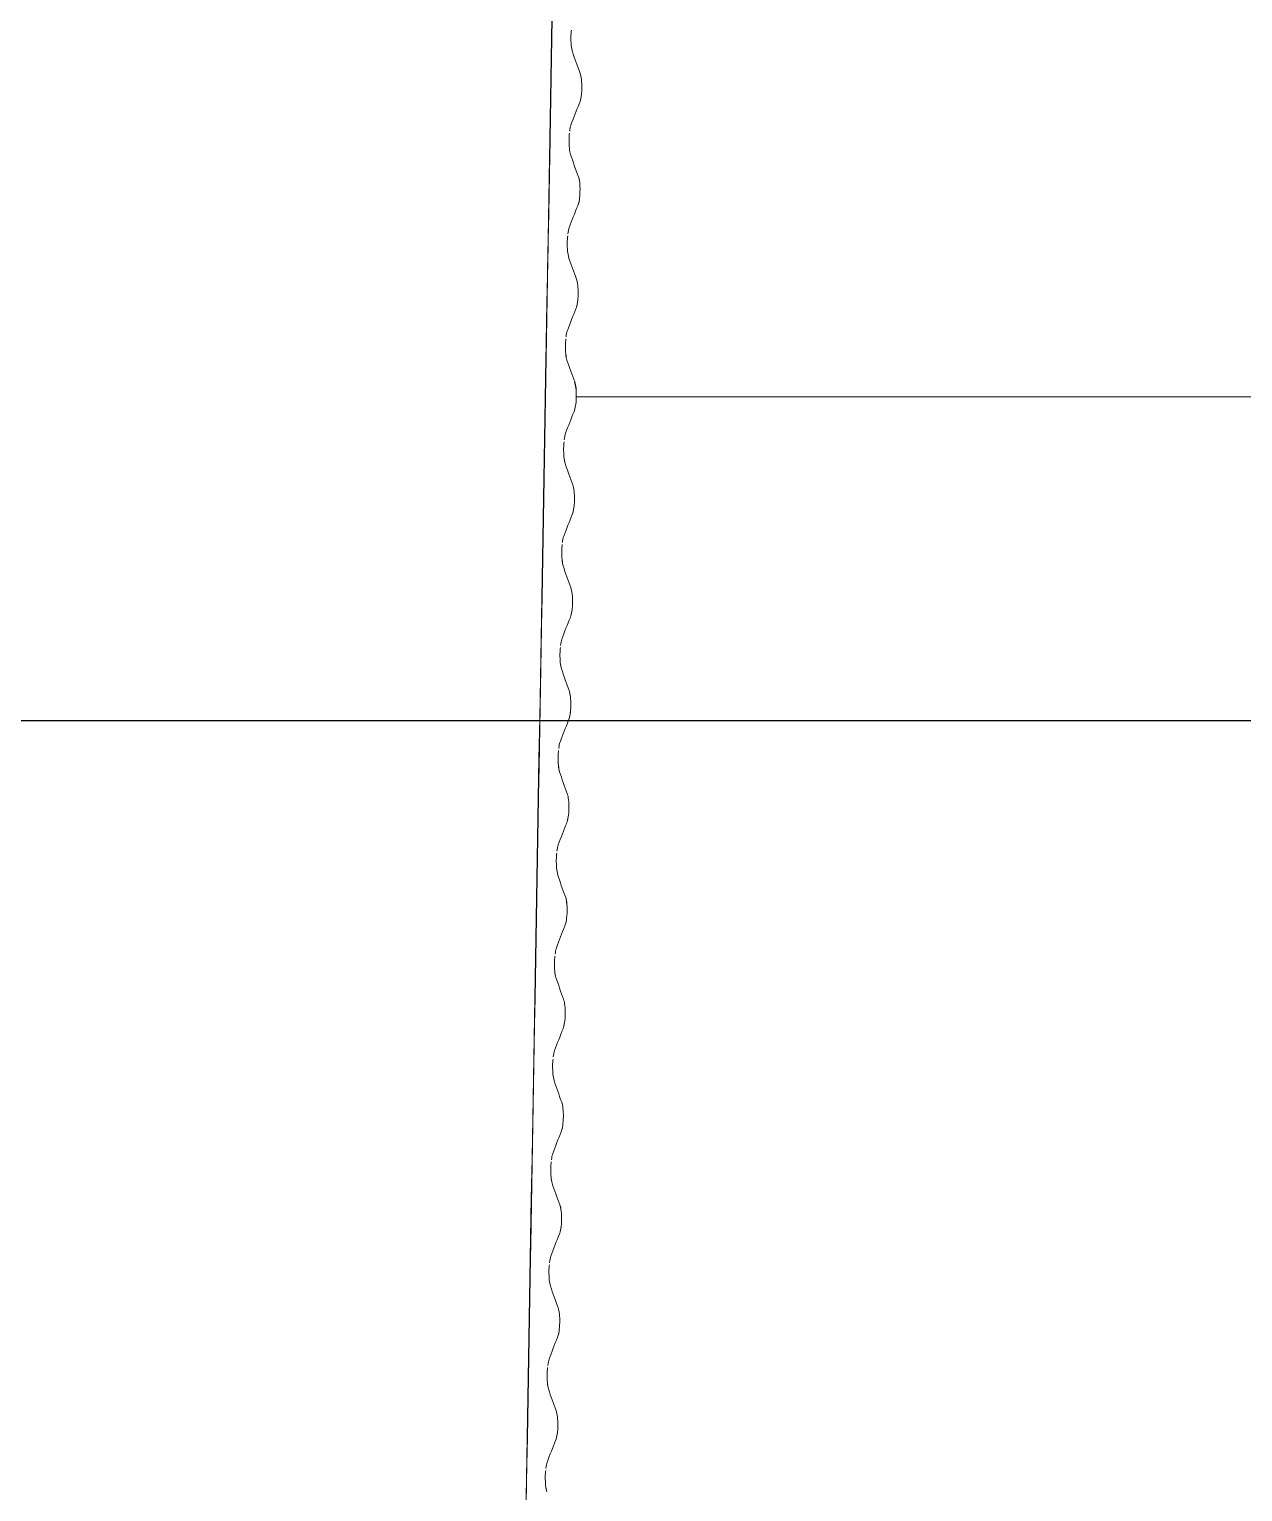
# Model space of a CAD drawing. Header units: inches. Extents: x -456 to 658, y -232 to 0.
# Drawn here: x -48.683 to -47.853, y -30.123 to -29.122 of the extents above; entities that cross this region are included whole.
import ezdxf

# ---------------------------------------------------------------- set-up
doc = ezdxf.new("R2010")
doc.units = ezdxf.units.IN
doc.header["$MEASUREMENT"] = 0

# ---------------------------------------------------------------- blocks, each defined once
blk = doc.blocks.new('ironridge flashfoot front view')
at = {"color": 0, "linetype": 'Continuous', "lineweight": 0}
for p, q in [((7330.5016, 2676.9052), (7330.0223, 2676.9052)), ((7330.0223, 2676.9052), (7330.5016, 2676.9052))]:
    blk.add_line(p, q, dxfattribs=at)
at = {"color": 0, "linetype": 'Continuous', "lineweight": 0, "extrusion": (0, 0, -1)}
for centre, major_axis, start_param, end_param in [((7331.2663, 2677.2446), (-1.2637, 0), -0.188142, -0.164239), ((7331.264, 2676.9771), (-1.2661, 0), 0.181358, 0.205294), ((7331.2668, 2677.1742), (-1.2654, 0), -0.187885, -0.164014), ((7331.2644, 2676.9067), (-1.2677, 0), 0.181134, 0.205037), ((7331.2672, 2677.1039), (-1.2671, 0), -0.187629, -0.16379), ((7331.2649, 2676.8363), (-1.2694, 0), 0.180911, 0.204782), ((7331.2677, 2677.0335), (-1.2687, 0), -0.187373, -0.163567), ((7331.2653, 2676.766), (-1.271, 0), 0.180688, 0.204527), ((7331.2681, 2676.9631), (-1.2704, 0), -0.187118, -0.163344), ((7331.2658, 2676.6956), (-1.2727, 0), 0.180466, 0.204273), ((7331.2685, 2676.8928), (-1.2721, 0), -0.186864, -0.163122), ((7331.2662, 2676.6252), (-1.2744, 0), 0.180245, 0.204019), ((7331.269, 2676.8224), (-1.2737, 0), -0.18661, -0.1629), ((7331.2666, 2676.5548), (-1.276, 0), 0.180024, 0.203766), ((7331.2694, 2676.752), (-1.2754, 0), -0.186357, -0.162679), ((7331.2671, 2676.4845), (-1.2777, 0), 0.179804, 0.203514), ((7331.2698, 2676.6817), (-1.2771, 0), -0.186105, -0.162459), ((7331.2675, 2676.4141), (-1.2794, 0), 0.179585, 0.203263), ((7331.2703, 2676.6113), (-1.2787, 0), -0.185853, -0.162239), ((7331.2679, 2676.3437), (-1.281, 0), 0.179366, 0.203012), ((7331.2707, 2676.5409), (-1.2804, 0), -0.185602, -0.16202), ((7331.2684, 2676.2733), (-1.2827, 0), 0.179147, 0.202762), ((7331.2711, 2676.4706), (-1.2821, 0), -0.185352, -0.161801), ((7331.2688, 2676.203), (-1.2844, 0), 0.178929, 0.202512), ((7331.2716, 2676.4002), (-1.2837, 0), -0.185102, -0.161583), ((7331.2692, 2676.1326), (-1.286, 0), 0.178712, 0.202263), ((7331.272, 2676.3298), (-1.2854, 0), -0.184853, -0.161365), ((7331.2697, 2676.0622), (-1.2877, 0), 0.178495, 0.202015)]:
    blk.add_ellipse(centre, major_axis=major_axis, ratio=0.5, start_param=start_param, end_param=end_param, dxfattribs=at)
at = {"color": 0, "linetype": 'Continuous', "lineweight": 0}
for points in [[(7330.0178, 2677.8613), (7329.9974, 2676.6944), (7329.9771, 2675.5276), (7329.9567, 2674.3608)], [(7329.9567, 2674.3608), (7329.9774, 2675.5463), (7329.9978, 2676.7131), (7330.0178, 2677.8613)], [(7330.0179, 2677.8613), (7329.9981, 2676.7255), (7329.9777, 2675.5586), (7329.9568, 2674.3608)], [(7329.9568, 2674.3608), (7329.9772, 2675.5276), (7329.9976, 2676.6944), (7330.0179, 2677.8613)], [(7330.0186, 2677.1515), (7330.0187, 2677.153), (7330.0187, 2677.1545), (7330.0189, 2677.1559)], [(7330.0256, 2677.1105), (7330.0254, 2677.1088), (7330.025, 2677.1072), (7330.0245, 2677.1061)], [(7330.0174, 2677.0811), (7330.0174, 2677.0826), (7330.0175, 2677.0841), (7330.0176, 2677.0855)], [(7330.0178, 2677.0869), (7330.018, 2677.0886), (7330.0183, 2677.0902), (7330.0187, 2677.0913)], [(7330.0244, 2677.0401), (7330.0241, 2677.0384), (7330.0238, 2677.0369), (7330.0233, 2677.0358)], [(7330.0165, 2677.0166), (7330.0168, 2677.0183), (7330.0171, 2677.0198), (7330.0175, 2677.0209)], [(7330.0161, 2677.0107), (7330.0162, 2677.0122), (7330.0162, 2677.0138), (7330.0164, 2677.0152)], [(7330.0231, 2676.9697), (7330.0228, 2676.968), (7330.0225, 2676.9665), (7330.022, 2676.9654)], [(7330.0153, 2676.9462), (7330.0155, 2676.9479), (7330.0158, 2676.9494), (7330.0162, 2676.9505)], [(7330.0149, 2676.9404), (7330.0149, 2676.9419), (7330.015, 2676.9434), (7330.0151, 2676.9448)], [(7330.0218, 2676.8994), (7330.0216, 2676.8977), (7330.0212, 2676.8962), (7330.0208, 2676.895)], [(7330.014, 2676.8758), (7330.0143, 2676.8775), (7330.0146, 2676.8791), (7330.015, 2676.8802)], [(7330.0136, 2676.87), (7330.0137, 2676.8715), (7330.0137, 2676.873), (7330.0139, 2676.8744)], [(7330.0206, 2676.829), (7330.0203, 2676.8273), (7330.02, 2676.8258), (7330.0195, 2676.8247)], [(7330.0128, 2676.8055), (7330.013, 2676.8072), (7330.0133, 2676.8087), (7330.0137, 2676.8098)], [(7330.0134, 2676.7895), (7330.0126, 2676.7917), (7330.0123, 2676.7958), (7330.0124, 2676.7996)], [(7330.0124, 2676.7996), (7330.0124, 2676.8011), (7330.0125, 2676.8027), (7330.0126, 2676.8041)], [(7330.0193, 2676.7586), (7330.0191, 2676.757), (7330.0187, 2676.7554), (7330.0182, 2676.7543)], [(7330.0115, 2676.7351), (7330.0118, 2676.7368), (7330.0121, 2676.7383), (7330.0125, 2676.7394)], [(7330.0111, 2676.7293), (7330.0112, 2676.7308), (7330.0112, 2676.7323), (7330.0114, 2676.7337)], [(7330.0121, 2676.7191), (7330.0114, 2676.7213), (7330.0111, 2676.7255), (7330.0111, 2676.7293)], [(7330.0181, 2676.6883), (7330.0178, 2676.6866), (7330.0175, 2676.6851), (7330.017, 2676.6839)], [(7330.0103, 2676.6647), (7330.0105, 2676.6664), (7330.0108, 2676.668), (7330.0112, 2676.6691)], [(7330.0108, 2676.6488), (7330.0101, 2676.6509), (7330.0098, 2676.6551), (7330.0099, 2676.6589)], [(7330.0099, 2676.6589), (7330.0099, 2676.6604), (7330.01, 2676.6619), (7330.0101, 2676.6633)], [(7330.0168, 2676.6179), (7330.0165, 2676.6162), (7330.0162, 2676.6147), (7330.0157, 2676.6136)], [(7330.009, 2676.5944), (7330.0093, 2676.5961), (7330.0096, 2676.5976), (7330.01, 2676.5987)], [(7330.0086, 2676.5886), (7330.0087, 2676.59), (7330.0087, 2676.5916), (7330.0089, 2676.593)], [(7330.0096, 2676.5784), (7330.0089, 2676.5806), (7330.0086, 2676.5847), (7330.0086, 2676.5886)], [(7330.0155, 2676.5475), (7330.0153, 2676.5459), (7330.0149, 2676.5443), (7330.0145, 2676.5432)], [(7330.0078, 2676.524), (7330.008, 2676.5257), (7330.0083, 2676.5272), (7330.0087, 2676.5283)], [(7330.0083, 2676.508), (7330.0076, 2676.5102), (7330.0073, 2676.5144), (7330.0074, 2676.5182)], [(7330.0074, 2676.5182), (7330.0074, 2676.5197), (7330.0075, 2676.5212), (7330.0076, 2676.5226)], [(7330.0143, 2676.4772), (7330.014, 2676.4755), (7330.0137, 2676.474), (7330.0132, 2676.4729)], [(7330.0065, 2676.4536), (7330.0067, 2676.4554), (7330.0071, 2676.4569), (7330.0075, 2676.458)], [(7330.0061, 2676.4478), (7330.0061, 2676.4493), (7330.0062, 2676.4508), (7330.0064, 2676.4522)], [(7330.0071, 2676.4377), (7330.0064, 2676.4399), (7330.0061, 2676.444), (7330.0061, 2676.4478)], [(7330.013, 2676.4068), (7330.0128, 2676.4051), (7330.0124, 2676.4036), (7330.0119, 2676.4025)], [(7330.0053, 2676.3833), (7330.0055, 2676.385), (7330.0058, 2676.3865), (7330.0062, 2676.3876)], [(7330.0058, 2676.3673), (7330.0051, 2676.3695), (7330.0048, 2676.3736), (7330.0049, 2676.3775)], [(7330.0049, 2676.3775), (7330.0049, 2676.379), (7330.005, 2676.3805), (7330.0051, 2676.3819)], [(7330.0118, 2676.3365), (7330.0115, 2676.3348), (7330.0111, 2676.3332), (7330.0107, 2676.3321)], [(7330.004, 2676.3129), (7330.0042, 2676.3146), (7330.0046, 2676.3162), (7330.0049, 2676.3173)], [(7330.0036, 2676.3071), (7330.0036, 2676.3086), (7330.0037, 2676.3101), (7330.0039, 2676.3115)], [(7330.0046, 2676.2969), (7330.0039, 2676.2991), (7330.0036, 2676.3033), (7330.0036, 2676.3071)], [(7330.0105, 2676.2661), (7330.0102, 2676.2644), (7330.0099, 2676.2629), (7330.0094, 2676.2618)], [(7330.0028, 2676.2426), (7330.003, 2676.2443), (7330.0033, 2676.2458), (7330.0037, 2676.2469)], [(7330.0033, 2676.2266), (7330.0026, 2676.2288), (7330.0023, 2676.2329), (7330.0024, 2676.2367)], [(7330.0024, 2676.2367), (7330.0024, 2676.2382), (7330.0025, 2676.2398), (7330.0026, 2676.2412)], [(7330.0092, 2676.1957), (7330.009, 2676.194), (7330.0086, 2676.1925), (7330.0082, 2676.1914)], [(7330.0015, 2676.1722), (7330.0017, 2676.1739), (7330.002, 2676.1754), (7330.0024, 2676.1765)], [(7330.0011, 2676.1664), (7330.0011, 2676.1679), (7330.0012, 2676.1694), (7330.0014, 2676.1708)], [(7330.0021, 2676.1562), (7330.0014, 2676.1584), (7330.0011, 2676.1625), (7330.0011, 2676.1664)]]:
    blk.add_open_spline(points, degree=3, dxfattribs=at)
for points, knots in [([(7330.0196, 2677.1413), (7330.0193, 2677.1424), (7330.019, 2677.1439), (7330.0188, 2677.1456), (7330.0187, 2677.1474), (7330.0186, 2677.1494), (7330.0186, 2677.1515)], [0, 0, 0, 0, 0.0001329612, 0.0001329612, 0.0001329612, 0.0002659225, 0.0002659225, 0.0002659225, 0.0002659225]), ([(7330.0196, 2677.1413), (7330.0193, 2677.1423), (7330.019, 2677.1438), (7330.0188, 2677.1456), (7330.0188, 2677.1456), (7330.0188, 2677.1456), (7330.0188, 2677.1456)], [0, 0, 0, 0, 0.0001329612, 0.0001329612, 0.0001329612, 0.0001337541, 0.0001337541, 0.0001337541, 0.0001337541]), ([(7330.0261, 2677.1163), (7330.0261, 2677.1184), (7330.026, 2677.1203), (7330.0258, 2677.1222), (7330.0256, 2677.124), (7330.0253, 2677.1254), (7330.0249, 2677.1264)], [0.0002672372, 0.0002672372, 0.0002672372, 0.0002672372, 0.0004003449, 0.0004003449, 0.0004003449, 0.0005334527, 0.0005334527, 0.0005334527, 0.0005334527]), ([(7330.0249, 2677.1264), (7330.0253, 2677.1253), (7330.0256, 2677.1238), (7330.0258, 2677.1221), (7330.026, 2677.1203), (7330.0261, 2677.1183), (7330.0261, 2677.1163)], [0, 0, 0, 0, 0.0001348717, 0.0001348717, 0.0001348717, 0.0002697434, 0.0002697434, 0.0002697434, 0.0002697434]), ([(7330.0245, 2677.1061), (7330.025, 2677.1072), (7330.0253, 2677.1086), (7330.0256, 2677.1104), (7330.0258, 2677.1113), (7330.0259, 2677.1122), (7330.0259, 2677.1132), (7330.026, 2677.1142), (7330.0261, 2677.1152), (7330.0261, 2677.1163)], [0, 0, 0, 0, 0.0001336186, 0.0001336186, 0.0001336186, 0.0002004279, 0.0002004279, 0.0002004279, 0.0002672372, 0.0002672372, 0.0002672372, 0.0002672372]), ([(7330.0184, 2677.0709), (7330.018, 2677.072), (7330.0177, 2677.0735), (7330.0176, 2677.0753), (7330.0174, 2677.077), (7330.0173, 2677.0791), (7330.0174, 2677.0811)], [0, 0, 0, 0, 0.0001329594, 0.0001329594, 0.0001329594, 0.0002659188, 0.0002659188, 0.0002659188, 0.0002659188]), ([(7330.0184, 2677.0709), (7330.018, 2677.072), (7330.0178, 2677.0734), (7330.0176, 2677.0752), (7330.0176, 2677.0752), (7330.0176, 2677.0752), (7330.0176, 2677.0752)], [0, 0, 0, 0, 0.0001329594, 0.0001329594, 0.0001329594, 0.0001337612, 0.0001337612, 0.0001337612, 0.0001337612]), ([(7330.0248, 2677.0459), (7330.0249, 2677.048), (7330.0248, 2677.05), (7330.0246, 2677.0518), (7330.0244, 2677.0536), (7330.024, 2677.055), (7330.0237, 2677.0561)], [0.0002672309, 0.0002672309, 0.0002672309, 0.0002672309, 0.0004003363, 0.0004003363, 0.0004003363, 0.0005334417, 0.0005334417, 0.0005334417, 0.0005334417]), ([(7330.0237, 2677.0561), (7330.0241, 2677.055), (7330.0244, 2677.0534), (7330.0246, 2677.0517), (7330.0248, 2677.05), (7330.0249, 2677.0479), (7330.0248, 2677.0459)], [0, 0, 0, 0, 0.0001348695, 0.0001348695, 0.0001348695, 0.0002697391, 0.0002697391, 0.0002697391, 0.0002697391]), ([(7330.0233, 2677.0358), (7330.0237, 2677.0368), (7330.0241, 2677.0382), (7330.0244, 2677.04), (7330.0245, 2677.0409), (7330.0246, 2677.0419), (7330.0247, 2677.0429), (7330.0248, 2677.0439), (7330.0248, 2677.0449), (7330.0248, 2677.0459)], [0, 0, 0, 0, 0.0001336155, 0.0001336155, 0.0001336155, 0.0002004232, 0.0002004232, 0.0002004232, 0.0002672309, 0.0002672309, 0.0002672309, 0.0002672309]), ([(7330.0171, 2677.0006), (7330.0168, 2677.0017), (7330.0165, 2677.0032), (7330.0163, 2677.0049), (7330.0162, 2677.0067), (7330.0161, 2677.0087), (7330.0161, 2677.0107)], [0, 0, 0, 0, 0.0001329576, 0.0001329576, 0.0001329576, 0.0002659152, 0.0002659152, 0.0002659152, 0.0002659152]), ([(7330.0171, 2677.0006), (7330.0168, 2677.0016), (7330.0165, 2677.003), (7330.0163, 2677.0049), (7330.0163, 2677.0049), (7330.0163, 2677.0049), (7330.0163, 2677.0049)], [0, 0, 0, 0, 0.0001329576, 0.0001329576, 0.0001329576, 0.0001337421, 0.0001337421, 0.0001337421, 0.0001337421]), ([(7330.0236, 2676.9755), (7330.0236, 2676.9777), (7330.0235, 2676.9796), (7330.0233, 2676.9814), (7330.0231, 2676.9832), (7330.0228, 2676.9847), (7330.0224, 2676.9857)], [0.0002672247, 0.0002672247, 0.0002672247, 0.0002672247, 0.0004003278, 0.0004003278, 0.0004003278, 0.0005334309, 0.0005334309, 0.0005334309, 0.0005334309]), ([(7330.0224, 2676.9857), (7330.0228, 2676.9846), (7330.0231, 2676.9831), (7330.0233, 2676.9813), (7330.0235, 2676.9796), (7330.0236, 2676.9776), (7330.0236, 2676.9755)], [0, 0, 0, 0, 0.0001348674, 0.0001348674, 0.0001348674, 0.0002697348, 0.0002697348, 0.0002697348, 0.0002697348]), ([(7330.022, 2676.9654), (7330.0225, 2676.9664), (7330.0228, 2676.9679), (7330.0231, 2676.9696), (7330.0232, 2676.9705), (7330.0233, 2676.9715), (7330.0234, 2676.9725), (7330.0235, 2676.9735), (7330.0236, 2676.9745), (7330.0236, 2676.9755)], [0, 0, 0, 0, 0.0001336124, 0.0001336124, 0.0001336124, 0.0002004185, 0.0002004185, 0.0002004185, 0.0002672247, 0.0002672247, 0.0002672247, 0.0002672247]), ([(7330.0159, 2676.9302), (7330.0155, 2676.9313), (7330.0152, 2676.9328), (7330.0151, 2676.9346), (7330.0149, 2676.9363), (7330.0148, 2676.9383), (7330.0149, 2676.9404)], [0, 0, 0, 0, 0.0001329558, 0.0001329558, 0.0001329558, 0.0002659116, 0.0002659116, 0.0002659116, 0.0002659116]), ([(7330.0159, 2676.9302), (7330.0155, 2676.9313), (7330.0153, 2676.9327), (7330.0151, 2676.9345), (7330.0151, 2676.9345), (7330.0151, 2676.9345), (7330.0151, 2676.9345)], [0, 0, 0, 0, 0.0001329558, 0.0001329558, 0.0001329558, 0.0001337547, 0.0001337547, 0.0001337547, 0.0001337547]), ([(7330.0223, 2676.9052), (7330.0223, 2676.9073), (7330.0223, 2676.9092), (7330.022, 2676.9111), (7330.0218, 2676.9129), (7330.0215, 2676.9143), (7330.0211, 2676.9153)], [0.0002672185, 0.0002672185, 0.0002672185, 0.0002672185, 0.0004003193, 0.0004003193, 0.0004003193, 0.0005334201, 0.0005334201, 0.0005334201, 0.0005334201]), ([(7330.0211, 2676.9153), (7330.0216, 2676.9142), (7330.0219, 2676.9127), (7330.0221, 2676.911), (7330.0223, 2676.9092), (7330.0223, 2676.9072), (7330.0223, 2676.9052)], [0, 0, 0, 0, 0.0001348653, 0.0001348653, 0.0001348653, 0.0002697305, 0.0002697305, 0.0002697305, 0.0002697305]), ([(7330.0208, 2676.895), (7330.0212, 2676.8961), (7330.0216, 2676.8975), (7330.0218, 2676.8993), (7330.022, 2676.9002), (7330.0221, 2676.9011), (7330.0222, 2676.9021), (7330.0222, 2676.9031), (7330.0223, 2676.9041), (7330.0223, 2676.9052)], [0, 0, 0, 0, 0.0001336093, 0.0001336093, 0.0001336093, 0.0002004139, 0.0002004139, 0.0002004139, 0.0002672185, 0.0002672185, 0.0002672185, 0.0002672185]), ([(7330.0146, 2676.8598), (7330.0142, 2676.8609), (7330.014, 2676.8625), (7330.0138, 2676.8642), (7330.0137, 2676.8659), (7330.0136, 2676.868), (7330.0136, 2676.87)], [0, 0, 0, 0, 0.000132954, 0.000132954, 0.000132954, 0.0002659079, 0.0002659079, 0.0002659079, 0.0002659079]), ([(7330.0146, 2676.8598), (7330.0143, 2676.8609), (7330.014, 2676.8623), (7330.0138, 2676.8641), (7330.0138, 2676.8641), (7330.0138, 2676.8641), (7330.0138, 2676.8642)], [0, 0, 0, 0, 0.000132954, 0.000132954, 0.000132954, 0.0001337574, 0.0001337574, 0.0001337574, 0.0001337574]), ([(7330.0211, 2676.8348), (7330.0211, 2676.8369), (7330.021, 2676.8389), (7330.0208, 2676.8407), (7330.0206, 2676.8425), (7330.0203, 2676.8439), (7330.0199, 2676.845)], [0.0002672123, 0.0002672123, 0.0002672123, 0.0002672123, 0.0004003108, 0.0004003108, 0.0004003108, 0.0005334093, 0.0005334093, 0.0005334093, 0.0005334093]), ([(7330.0199, 2676.845), (7330.0203, 2676.8439), (7330.0206, 2676.8423), (7330.0208, 2676.8406), (7330.021, 2676.8389), (7330.0211, 2676.8368), (7330.0211, 2676.8348)], [0, 0, 0, 0, 0.0001348631, 0.0001348631, 0.0001348631, 0.0002697263, 0.0002697263, 0.0002697263, 0.0002697263]), ([(7330.0195, 2676.8247), (7330.0199, 2676.8257), (7330.0203, 2676.8271), (7330.0206, 2676.8289), (7330.0207, 2676.8298), (7330.0208, 2676.8308), (7330.0209, 2676.8318), (7330.021, 2676.8328), (7330.021, 2676.8338), (7330.0211, 2676.8348)], [0, 0, 0, 0, 0.0001336062, 0.0001336062, 0.0001336062, 0.0002004093, 0.0002004093, 0.0002004093, 0.0002672123, 0.0002672123, 0.0002672123, 0.0002672123]), ([(7330.0134, 2676.7895), (7330.013, 2676.7905), (7330.0128, 2676.792), (7330.0126, 2676.7938), (7330.0124, 2676.7956), (7330.0123, 2676.7975), (7330.0124, 2676.7996)], [0, 0, 0, 0, 0.0001329522, 0.0001329522, 0.0001329522, 0.0002659044, 0.0002659044, 0.0002659044, 0.0002659044]), ([(7330.0198, 2676.7645), (7330.0198, 2676.7666), (7330.0197, 2676.7685), (7330.0195, 2676.7703), (7330.0193, 2676.7721), (7330.019, 2676.7736), (7330.0186, 2676.7746)], [0.0002672062, 0.0002672062, 0.0002672062, 0.0002672062, 0.0004003024, 0.0004003024, 0.0004003024, 0.0005333985, 0.0005333985, 0.0005333985, 0.0005333985]), ([(7330.0186, 2676.7746), (7330.019, 2676.7735), (7330.0193, 2676.772), (7330.0195, 2676.7702), (7330.0197, 2676.7685), (7330.0198, 2676.7665), (7330.0198, 2676.7645)], [0, 0, 0, 0, 0.000134861, 0.000134861, 0.000134861, 0.000269722, 0.000269722, 0.000269722, 0.000269722]), ([(7330.0182, 2676.7543), (7330.0187, 2676.7553), (7330.019, 2676.7568), (7330.0193, 2676.7586), (7330.0194, 2676.7595), (7330.0196, 2676.7604), (7330.0196, 2676.7614), (7330.0197, 2676.7624), (7330.0198, 2676.7634), (7330.0198, 2676.7645)], [0, 0, 0, 0, 0.0001336031, 0.0001336031, 0.0001336031, 0.0002004046, 0.0002004046, 0.0002004046, 0.0002672062, 0.0002672062, 0.0002672062, 0.0002672062]), ([(7330.0121, 2676.7191), (7330.0118, 2676.7202), (7330.0115, 2676.7216), (7330.0113, 2676.7234), (7330.0112, 2676.7252), (7330.0111, 2676.7272), (7330.0111, 2676.7293)], [0, 0, 0, 0, 0.0001329504, 0.0001329504, 0.0001329504, 0.0002659008, 0.0002659008, 0.0002659008, 0.0002659008]), ([(7330.0185, 2676.6941), (7330.0186, 2676.6962), (7330.0185, 2676.6982), (7330.0183, 2676.7), (7330.0181, 2676.7018), (7330.0177, 2676.7032), (7330.0174, 2676.7043)], [0.0002672001, 0.0002672001, 0.0002672001, 0.0002672001, 0.000400294, 0.000400294, 0.000400294, 0.0005333879, 0.0005333879, 0.0005333879, 0.0005333879]), ([(7330.0174, 2676.7043), (7330.0178, 2676.7031), (7330.0181, 2676.7016), (7330.0183, 2676.6999), (7330.0185, 2676.6982), (7330.0186, 2676.6961), (7330.0185, 2676.6941)], [0, 0, 0, 0, 0.0001348589, 0.0001348589, 0.0001348589, 0.0002697178, 0.0002697178, 0.0002697178, 0.0002697178]), ([(7330.017, 2676.6839), (7330.0174, 2676.685), (7330.0178, 2676.6864), (7330.0181, 2676.6882), (7330.0183, 2676.69), (7330.0185, 2676.692), (7330.0185, 2676.6941)], [0, 0, 0, 0, 0.0001336, 0.0001336, 0.0001336, 0.0002672001, 0.0002672001, 0.0002672001, 0.0002672001]), ([(7330.0183, 2676.6899), (7330.0182, 2676.6893), (7330.0181, 2676.6888), (7330.0181, 2676.6883), (7330.0181, 2676.6883), (7330.0181, 2676.6883), (7330.0181, 2676.6883)], [0.00036692924, 0.00036692924, 0.00036692924, 0.00036692924, 0.00040508952, 0.00040508952, 0.00040508952, 0.0004067935, 0.0004067935, 0.0004067935, 0.0004067935]), ([(7330.0108, 2676.6488), (7330.0105, 2676.6498), (7330.0103, 2676.6512), (7330.0101, 2676.653), (7330.0099, 2676.6548), (7330.0098, 2676.6568), (7330.0099, 2676.6589)], [0, 0, 0, 0, 0.0001329486, 0.0001329486, 0.0001329486, 0.0002658972, 0.0002658972, 0.0002658972, 0.0002658972]), ([(7330.0173, 2676.6237), (7330.0173, 2676.6258), (7330.0172, 2676.6278), (7330.017, 2676.6296), (7330.0168, 2676.6314), (7330.0165, 2676.6328), (7330.0161, 2676.6339)], [0.000267194, 0.000267194, 0.000267194, 0.000267194, 0.0004002856, 0.0004002856, 0.0004002856, 0.0005333772, 0.0005333772, 0.0005333772, 0.0005333772]), ([(7330.0161, 2676.6339), (7330.0165, 2676.6328), (7330.0168, 2676.6312), (7330.017, 2676.6295), (7330.0172, 2676.6278), (7330.0173, 2676.6257), (7330.0173, 2676.6237)], [0, 0, 0, 0, 0.0001348568, 0.0001348568, 0.0001348568, 0.0002697136, 0.0002697136, 0.0002697136, 0.0002697136]), ([(7330.0157, 2676.6136), (7330.0162, 2676.6146), (7330.0165, 2676.616), (7330.0168, 2676.6178), (7330.0171, 2676.6197), (7330.0172, 2676.6216), (7330.0173, 2676.6237)], [0, 0, 0, 0, 0.000133597, 0.000133597, 0.000133597, 0.000267194, 0.000267194, 0.000267194, 0.000267194]), ([(7330.017, 2676.6195), (7330.0169, 2676.619), (7330.0169, 2676.6185), (7330.0168, 2676.618), (7330.0168, 2676.618), (7330.0168, 2676.6179), (7330.0168, 2676.6179)], [0.00036689658, 0.00036689658, 0.00036689658, 0.00036689658, 0.00040508242, 0.00040508242, 0.00040508242, 0.00040679756, 0.00040679756, 0.00040679756, 0.00040679756]), ([(7330.0096, 2676.5784), (7330.0093, 2676.5794), (7330.009, 2676.5809), (7330.0088, 2676.5827), (7330.0087, 2676.5845), (7330.0086, 2676.5864), (7330.0086, 2676.5886)], [0, 0, 0, 0, 0.0001329468, 0.0001329468, 0.0001329468, 0.0002658937, 0.0002658937, 0.0002658937, 0.0002658937]), ([(7330.016, 2676.5534), (7330.016, 2676.5555), (7330.016, 2676.5574), (7330.0157, 2676.5592), (7330.0155, 2676.5611), (7330.0152, 2676.5625), (7330.0148, 2676.5635)], [0.0002671879, 0.0002671879, 0.0002671879, 0.0002671879, 0.0004002772, 0.0004002772, 0.0004002772, 0.0005333666, 0.0005333666, 0.0005333666, 0.0005333666]), ([(7330.0148, 2676.5635), (7330.0152, 2676.5624), (7330.0156, 2676.5609), (7330.0158, 2676.5592), (7330.016, 2676.5574), (7330.016, 2676.5554), (7330.016, 2676.5534)], [0, 0, 0, 0, 0.0001348547, 0.0001348547, 0.0001348547, 0.0002697094, 0.0002697094, 0.0002697094, 0.0002697094]), ([(7330.0145, 2676.5432), (7330.0149, 2676.5443), (7330.0153, 2676.5457), (7330.0155, 2676.5475), (7330.0158, 2676.5493), (7330.016, 2676.5513), (7330.016, 2676.5534)], [0, 0, 0, 0, 0.0001335939, 0.0001335939, 0.0001335939, 0.0002671879, 0.0002671879, 0.0002671879, 0.0002671879]), ([(7330.0157, 2676.5491), (7330.0157, 2676.5486), (7330.0156, 2676.5481), (7330.0155, 2676.5476), (7330.0155, 2676.5476), (7330.0155, 2676.5476), (7330.0155, 2676.5476)], [0.00036689605, 0.00036689605, 0.00036689605, 0.00036689605, 0.00040507535, 0.00040507535, 0.00040507535, 0.00040678342, 0.00040678342, 0.00040678342, 0.00040678342]), ([(7330.0083, 2676.508), (7330.008, 2676.5091), (7330.0077, 2676.5105), (7330.0076, 2676.5123), (7330.0074, 2676.5141), (7330.0073, 2676.5161), (7330.0074, 2676.5182)], [0, 0, 0, 0, 0.0001329451, 0.0001329451, 0.0001329451, 0.0002658901, 0.0002658901, 0.0002658901, 0.0002658901]), ([(7330.0147, 2676.483), (7330.0148, 2676.4851), (7330.0147, 2676.4871), (7330.0145, 2676.4889), (7330.0143, 2676.4907), (7330.014, 2676.4921), (7330.0136, 2676.4932)], [0.0002671818, 0.0002671818, 0.0002671818, 0.0002671818, 0.0004002689, 0.0004002689, 0.0004002689, 0.000533356, 0.000533356, 0.000533356, 0.000533356]), ([(7330.0136, 2676.4932), (7330.014, 2676.4921), (7330.0143, 2676.4905), (7330.0145, 2676.4888), (7330.0147, 2676.4871), (7330.0148, 2676.485), (7330.0147, 2676.483)], [0, 0, 0, 0, 0.0001348526, 0.0001348526, 0.0001348526, 0.0002697052, 0.0002697052, 0.0002697052, 0.0002697052]), ([(7330.0132, 2676.4729), (7330.0136, 2676.4739), (7330.014, 2676.4753), (7330.0143, 2676.4771), (7330.0145, 2676.4789), (7330.0147, 2676.4809), (7330.0147, 2676.483)], [0, 0, 0, 0, 0.0001335909, 0.0001335909, 0.0001335909, 0.0002671818, 0.0002671818, 0.0002671818, 0.0002671818]), ([(7330.0145, 2676.4788), (7330.0144, 2676.4783), (7330.0144, 2676.4777), (7330.0143, 2676.4773), (7330.0143, 2676.4772), (7330.0143, 2676.4772), (7330.0143, 2676.4772)], [0.00036688154, 0.00036688154, 0.00036688154, 0.00036688154, 0.00040506831, 0.00040506831, 0.00040506831, 0.0004067775, 0.0004067775, 0.0004067775, 0.0004067775]), ([(7330.0071, 2676.4377), (7330.0067, 2676.4387), (7330.0065, 2676.4401), (7330.0063, 2676.4419), (7330.0062, 2676.4438), (7330.0061, 2676.4457), (7330.0061, 2676.4478)], [0, 0, 0, 0, 0.0001329433, 0.0001329433, 0.0001329433, 0.0002658866, 0.0002658866, 0.0002658866, 0.0002658866]), ([(7330.0135, 2676.4126), (7330.0135, 2676.4147), (7330.0134, 2676.4167), (7330.0132, 2676.4185), (7330.013, 2676.4203), (7330.0127, 2676.4218), (7330.0123, 2676.4228)], [0.0002671758, 0.0002671758, 0.0002671758, 0.0002671758, 0.0004002607, 0.0004002607, 0.0004002607, 0.0005333455, 0.0005333455, 0.0005333455, 0.0005333455]), ([(7330.0123, 2676.4228), (7330.0127, 2676.4217), (7330.013, 2676.4201), (7330.0132, 2676.4184), (7330.0134, 2676.4167), (7330.0135, 2676.4147), (7330.0135, 2676.4126)], [0, 0, 0, 0, 0.0001348505, 0.0001348505, 0.0001348505, 0.0002697011, 0.0002697011, 0.0002697011, 0.0002697011]), ([(7330.0119, 2676.4025), (7330.0124, 2676.4035), (7330.0127, 2676.4049), (7330.013, 2676.4068), (7330.0133, 2676.4086), (7330.0134, 2676.4105), (7330.0135, 2676.4126)], [0, 0, 0, 0, 0.0001335879, 0.0001335879, 0.0001335879, 0.0002671758, 0.0002671758, 0.0002671758, 0.0002671758]), ([(7330.0132, 2676.4084), (7330.0132, 2676.4079), (7330.0131, 2676.4074), (7330.013, 2676.4069), (7330.013, 2676.4069), (7330.013, 2676.4069), (7330.013, 2676.4068)], [0.0003668696, 0.0003668696, 0.0003668696, 0.0003668696, 0.0004050613, 0.0004050613, 0.0004050613, 0.00040677127, 0.00040677127, 0.00040677127, 0.00040677127]), ([(7330.0058, 2676.3673), (7330.0055, 2676.3683), (7330.0052, 2676.3698), (7330.0051, 2676.3716), (7330.0049, 2676.3734), (7330.0048, 2676.3754), (7330.0049, 2676.3775)], [0, 0, 0, 0, 0.0001329415, 0.0001329415, 0.0001329415, 0.0002658831, 0.0002658831, 0.0002658831, 0.0002658831]), ([(7330.0122, 2676.3423), (7330.0123, 2676.3444), (7330.0122, 2676.3463), (7330.012, 2676.3482), (7330.0117, 2676.35), (7330.0114, 2676.3514), (7330.0111, 2676.3524)], [0.0002671698, 0.0002671698, 0.0002671698, 0.0002671698, 0.0004002524, 0.0004002524, 0.0004002524, 0.000533335, 0.000533335, 0.000533335, 0.000533335]), ([(7330.0111, 2676.3524), (7330.0115, 2676.3513), (7330.0118, 2676.3498), (7330.012, 2676.3481), (7330.0122, 2676.3463), (7330.0123, 2676.3443), (7330.0122, 2676.3423)], [0, 0, 0, 0, 0.0001348485, 0.0001348485, 0.0001348485, 0.0002696969, 0.0002696969, 0.0002696969, 0.0002696969]), ([(7330.0107, 2676.3321), (7330.0111, 2676.3332), (7330.0115, 2676.3346), (7330.0117, 2676.3364), (7330.012, 2676.3382), (7330.0122, 2676.3402), (7330.0122, 2676.3423)], [0, 0, 0, 0, 0.0001335849, 0.0001335849, 0.0001335849, 0.0002671698, 0.0002671698, 0.0002671698, 0.0002671698]), ([(7330.012, 2676.3381), (7330.0119, 2676.3375), (7330.0118, 2676.337), (7330.0118, 2676.3365), (7330.0118, 2676.3365), (7330.0118, 2676.3365), (7330.0118, 2676.3365)], [0.00036685574, 0.00036685574, 0.00036685574, 0.00036685574, 0.00040505432, 0.00040505432, 0.00040505432, 0.00040676326, 0.00040676326, 0.00040676326, 0.00040676326]), ([(7330.0046, 2676.2969), (7330.0042, 2676.298), (7330.004, 2676.2994), (7330.0038, 2676.3012), (7330.0037, 2676.303), (7330.0036, 2676.305), (7330.0036, 2676.3071)], [0, 0, 0, 0, 0.0001329398, 0.0001329398, 0.0001329398, 0.0002658796, 0.0002658796, 0.0002658796, 0.0002658796]), ([(7330.011, 2676.2719), (7330.011, 2676.274), (7330.0109, 2676.276), (7330.0107, 2676.2778), (7330.0105, 2676.2796), (7330.0102, 2676.281), (7330.0098, 2676.2821)], [0.0002671638, 0.0002671638, 0.0002671638, 0.0002671638, 0.0004002442, 0.0004002442, 0.0004002442, 0.0005333246, 0.0005333246, 0.0005333246, 0.0005333246]), ([(7330.0098, 2676.2821), (7330.0102, 2676.281), (7330.0105, 2676.2794), (7330.0107, 2676.2777), (7330.0109, 2676.276), (7330.011, 2676.2739), (7330.011, 2676.2719)], [0, 0, 0, 0, 0.0001348464, 0.0001348464, 0.0001348464, 0.0002696928, 0.0002696928, 0.0002696928, 0.0002696928]), ([(7330.0094, 2676.2618), (7330.0099, 2676.2628), (7330.0102, 2676.2642), (7330.0105, 2676.266), (7330.0108, 2676.2678), (7330.0109, 2676.2698), (7330.011, 2676.2719)], [0, 0, 0, 0, 0.0001335819, 0.0001335819, 0.0001335819, 0.0002671638, 0.0002671638, 0.0002671638, 0.0002671638]), ([(7330.0107, 2676.2677), (7330.0106, 2676.2672), (7330.0106, 2676.2667), (7330.0105, 2676.2662), (7330.0105, 2676.2661), (7330.0105, 2676.2661), (7330.0105, 2676.2661)], [0.00036683364, 0.00036683364, 0.00036683364, 0.00036683364, 0.00040504737, 0.00040504737, 0.00040504737, 0.00040676293, 0.00040676293, 0.00040676293, 0.00040676293]), ([(7330.0033, 2676.2266), (7330.003, 2676.2276), (7330.0027, 2676.229), (7330.0026, 2676.2309), (7330.0024, 2676.2327), (7330.0023, 2676.2346), (7330.0024, 2676.2367)], [0, 0, 0, 0, 0.0001329381, 0.0001329381, 0.0001329381, 0.0002658761, 0.0002658761, 0.0002658761, 0.0002658761]), ([(7330.0097, 2676.2016), (7330.0097, 2676.2037), (7330.0096, 2676.2056), (7330.0094, 2676.2074), (7330.0092, 2676.2092), (7330.0089, 2676.2107), (7330.0085, 2676.2117)], [0.0002671578, 0.0002671578, 0.0002671578, 0.0002671578, 0.000400236, 0.000400236, 0.000400236, 0.0005333142, 0.0005333142, 0.0005333142, 0.0005333142]), ([(7330.0085, 2676.2117), (7330.0089, 2676.2106), (7330.0092, 2676.2091), (7330.0094, 2676.2073), (7330.0096, 2676.2056), (7330.0097, 2676.2036), (7330.0097, 2676.2016)], [0, 0, 0, 0, 0.0001348444, 0.0001348444, 0.0001348444, 0.0002696887, 0.0002696887, 0.0002696887, 0.0002696887]), ([(7330.0082, 2676.1914), (7330.0086, 2676.1924), (7330.0089, 2676.1939), (7330.0092, 2676.1957), (7330.0095, 2676.1975), (7330.0097, 2676.1994), (7330.0097, 2676.2016)], [0, 0, 0, 0, 0.0001335789, 0.0001335789, 0.0001335789, 0.0002671578, 0.0002671578, 0.0002671578, 0.0002671578]), ([(7330.0094, 2676.1973), (7330.0094, 2676.1968), (7330.0093, 2676.1963), (7330.0092, 2676.1958), (7330.0092, 2676.1958), (7330.0092, 2676.1958), (7330.0092, 2676.1957)], [0.00036682904, 0.00036682904, 0.00036682904, 0.00036682904, 0.00040504044, 0.00040504044, 0.00040504044, 0.00040675251, 0.00040675251, 0.00040675251, 0.00040675251]), ([(7330.0021, 2676.1562), (7330.0017, 2676.1573), (7330.0015, 2676.1587), (7330.0013, 2676.1605), (7330.0011, 2676.1623), (7330.0011, 2676.1643), (7330.0011, 2676.1664)], [0, 0, 0, 0, 0.0001329363, 0.0001329363, 0.0001329363, 0.0002658727, 0.0002658727, 0.0002658727, 0.0002658727])]:
    blk.add_open_spline(points, degree=3, knots=knots, dxfattribs=at)

msp = doc.modelspace()

# ---------------------------------------------------------------- linework, layer by layer
msp.add_lwpolyline([(0.06407, -29.59547), (-219.29879, -29.59547)])

# ---------------------------------------------------------------- block references
msp.add_blockref('ironridge flashfoot front view', (-7378.33111, -2706.27899))

doc.saveas('drawing.dxf')
